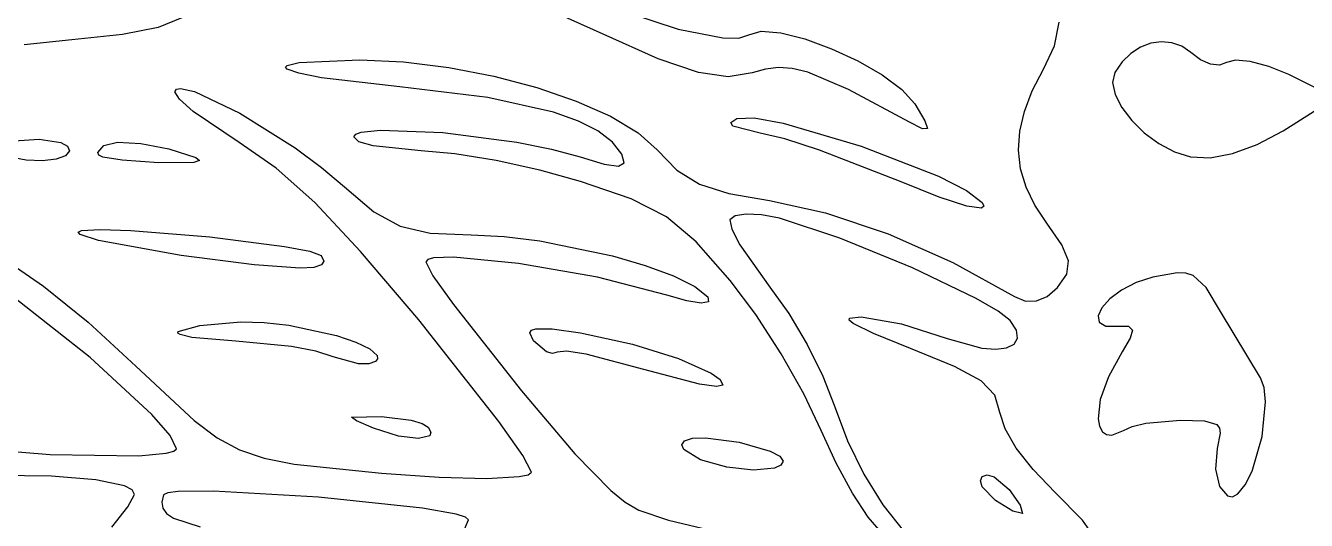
# Model space of a CAD drawing. Extents: x 9 to 1857, y 16 to 982.
# Drawn here: x 1350.3 to 1437.1, y 420.2 to 453.8 of the extents above; entities that cross this region are included whole.
import ezdxf

# ---------------------------------------------------------------- set-up
doc = ezdxf.new("R2010")
doc.units = 0

msp = doc.modelspace()

# ---------------------------------------------------------------- linework, layer by layer
at = {"layer": 'Layer 1'}
for p, q in [((1360.880175, 454.317129), (1359.277925, 453.657204)), ((1389.4378, 453.20368), (1385.753398, 454.865252)), ((1391.165661, 454.65064), (1394.532612, 453.531536)), ((1359.277925, 453.657204), (1356.859038, 453.178762)), ((1394.532612, 453.531536), (1397.559008, 452.949764)), ((1399.3181, 453.15188), (1400.167893, 453.41015)), ((1400.167893, 453.41015), (1401.489222, 453.297411)), ((1420.058255, 452.402097), (1420.376138, 454.012131)), ((1353.4122, 452.82198), (1350.182033, 452.489074)), ((1356.859038, 453.178762), (1353.4122, 452.82198)), ((1393.183197, 451.531613), (1389.4378, 453.20368)), ((1397.559008, 452.949764), (1398.654888, 452.937426)), ((1398.654888, 452.937426), (1399.3181, 453.15188)), ((1401.489222, 453.297411), (1403.12594, 452.878633)), ((1403.12594, 452.878633), (1404.9219, 452.218785)), ((1426.591975, 452.590875), (1425.896189, 452.324982)), ((1427.304214, 452.692608), (1426.591975, 452.590875)), ((1428.008191, 452.623728), (1427.304214, 452.692608)), ((1428.679191, 452.377783), (1428.008191, 452.623728)), ((1404.9219, 452.218785), (1406.720954, 451.382837)), ((1419.3147, 450.81839), (1420.058255, 452.402097)), ((1425.241572, 451.901382), (1424.652837, 451.326527)), ((1425.896189, 452.324982), (1425.241572, 451.901382)), ((1429.2925, 451.94832), (1428.679191, 452.377783)), ((1429.961389, 451.461857), (1429.2925, 451.94832)), ((1367.912116, 450.964869), (1368.012139, 451.082053)), ((1368.0114, 450.836754), (1367.912116, 450.964869)), ((1368.79743, 450.55475), (1368.0114, 450.836754)), ((1368.012139, 451.082053), (1368.820559, 451.276605)), ((1368.820559, 451.276605), (1372.9441, 451.45729)), ((1372.9441, 451.45729), (1375.916745, 451.328829)), ((1375.916745, 451.328829), (1378.980356, 450.952186)), ((1378.980356, 450.952186), (1382.024833, 450.360718)), ((1395.903175, 450.593408), (1393.183197, 451.531613)), ((1400.451474, 450.835779), (1399.5586, 450.58427)), ((1401.327958, 450.940267), (1400.451474, 450.835779)), ((1402.25909, 450.875365), (1401.327958, 450.940267)), ((1403.315912, 450.618709), (1402.25909, 450.875365)), ((1406.720954, 451.382837), (1408.366953, 450.435759)), ((1418.548575, 449.360382), (1419.3147, 450.81839)), ((1424.652837, 451.326527), (1424.1547, 450.60687)), ((1430.641912, 451.173434), (1429.961389, 451.461857)), ((1431.25443, 451.105021), (1430.641912, 451.173434)), ((1431.7193, 451.27859), (1431.25443, 451.105021)), ((1432.326905, 451.440124), (1431.7193, 451.27859)), ((1433.328062, 451.338935), (1432.326905, 451.440124)), ((1434.583789, 451.002006), (1433.328062, 451.338935)), ((1435.9551, 450.45632), (1434.583789, 451.002006)), ((1370.349316, 450.250088), (1368.79743, 450.55475)), ((1375.667, 449.62896), (1370.349316, 450.250088)), ((1382.024833, 450.360718), (1384.940075, 449.587784)), ((1397.920666, 450.305486), (1395.903175, 450.593408)), ((1399.5586, 450.58427), (1397.920666, 450.305486)), ((1406.090786, 449.440664), (1403.315912, 450.618709)), ((1408.366953, 450.435759), (1409.703751, 449.44252)), ((1424.1547, 450.60687), (1423.992043, 449.915027)), ((1437.834513, 449.522509), (1435.9551, 450.45632)), ((1360.3939, 449.29109), (1360.502497, 449.469366)), ((1360.716169, 448.782308), (1360.3939, 449.29109)), ((1360.502497, 449.469366), (1360.771486, 449.526008)), ((1360.771486, 449.526008), (1361.722959, 449.31226)), ((1361.722959, 449.31226), (1364.806175, 447.841754)), ((1381.631798, 448.90257), (1375.667, 449.62896)), ((1384.940075, 449.587784), (1387.615983, 448.666741)), ((1410.2209, 447.2272), (1406.090786, 449.440664)), ((1409.703751, 449.44252), (1410.5752, 448.46809)), ((1418.009102, 447.966656), (1418.548575, 449.360382)), ((1423.992043, 449.915027), (1424.160453, 449.103232)), ((1424.160453, 449.103232), (1424.609274, 448.228016)), ((1361.646725, 447.96259), (1360.716169, 448.782308)), ((1386.085713, 447.910406), (1381.631798, 448.90257)), ((1387.615983, 448.666741), (1389.942456, 447.630947)), ((1410.5752, 448.46809), (1411.250134, 447.326453)), ((1424.609274, 448.228016), (1425.28785, 447.34591)), ((1364.7597, 445.84293), (1361.646725, 447.96259)), ((1364.806175, 447.841754), (1368.560753, 445.485548)), ((1387.766112, 447.308567), (1386.085713, 447.910406)), ((1389.942456, 447.630947), (1391.809395, 446.513761)), ((1398.107341, 447.20974), (1398.5152, 447.48049)), ((1398.5152, 447.48049), (1399.683676, 447.525149)), ((1398.5152, 447.48049), (1398.5152, 447.48049)), ((1399.683676, 447.525149), (1401.662473, 447.164719)), ((1411.250134, 447.326453), (1411.430875, 446.790925)), ((1417.696505, 446.626753), (1418.009102, 447.966656)), ((1425.28785, 447.34591), (1426.145526, 446.513445)), ((1435.5583, 446.64036), (1437.673313, 447.972275)), ((1372.679219, 446.407767), (1373.043874, 446.54384)), ((1373.043874, 446.54384), (1374.348314, 446.687504)), ((1374.348314, 446.687504), (1378.564163, 446.52218)), ((1378.564163, 446.52218), (1383.60158, 445.870031)), ((1389.09282, 446.632974), (1387.766112, 447.308567)), ((1390.073846, 445.88119), (1389.09282, 446.632974)), ((1391.809395, 446.513761), (1393.1067, 445.34854)), ((1398.234025, 446.955786), (1398.107341, 447.20974)), ((1400.1025, 446.49115), (1398.234025, 446.955786)), ((1401.761297, 446.095284), (1400.1025, 446.49115)), ((1401.662473, 447.164719), (1406.950312, 445.606022)), ((1411.095203, 446.783757), (1410.2209, 447.2272)), ((1411.430875, 446.790925), (1411.095203, 446.783757)), ((1417.611013, 445.330213), (1417.696505, 446.626753)), ((1426.145526, 446.513445), (1427.131647, 445.787151)), ((1433.796978, 445.712579), (1435.5583, 446.64036)), ((1349.493208, 445.96078), (1351.201387, 446.085756)), ((1351.201387, 446.085756), (1352.667148, 445.854709)), ((1352.667148, 445.854709), (1353.109625, 445.61234)), ((1353.109625, 445.61234), (1353.2521, 445.28896)), ((1355.174095, 445.166991), (1355.5836, 445.6458)), ((1355.5836, 445.64576), (1356.515669, 445.879494)), ((1355.5836, 445.6458), (1355.5836, 445.64576)), ((1356.515669, 445.879494), (1358.0957, 445.792581)), ((1358.0957, 445.792581), (1359.980606, 445.429573)), ((1367.27167, 444.105289), (1364.7597, 445.84293)), ((1372.5393, 446.22595), (1372.679219, 446.407767)), ((1372.874997, 445.900592), (1372.5393, 446.22595)), ((1373.845475, 445.615048), (1372.874997, 445.900592)), ((1377.0931, 445.28664), (1373.845475, 445.615048)), ((1383.60158, 445.870031), (1385.932981, 445.405164)), ((1390.7172, 445.05078), (1390.073846, 445.88119)), ((1404.117125, 445.339106), (1401.761297, 446.095284)), ((1406.950312, 445.606022), (1412.17727, 443.559252)), ((1427.131647, 445.787151), (1428.195557, 445.223559)), ((1432.129575, 445.099964), (1433.796978, 445.712579)), ((1350.3193, 444.64212), (1348.5168, 444.992263)), ((1352.35525, 444.72179), (1351.431512, 444.610405)), ((1352.994212, 444.95505), (1352.35525, 444.72179)), ((1353.2521, 445.28896), (1352.994212, 444.95505)), ((1355.235636, 444.995874), (1355.174095, 445.166991)), ((1355.511712, 444.858675), (1355.235636, 444.995874)), ((1356.818498, 444.651204), (1355.511712, 444.858675)), ((1359.980606, 445.429573), (1361.8273, 444.83502)), ((1361.8273, 444.83502), (1362.079022, 444.623988)), ((1368.560753, 445.485548), (1370.35143, 444.164676)), ((1379.378803, 445.08389), (1377.0931, 445.28664)), ((1382.179475, 444.625893), (1379.378803, 445.08389)), ((1385.932981, 445.405164), (1387.8753, 444.87111)), ((1387.8753, 444.87111), (1389.511481, 444.383633)), ((1390.879219, 444.470104), (1390.7172, 445.05078)), ((1393.1067, 445.34854), (1394.451116, 443.975111)), ((1409.6649, 443.18036), (1404.117125, 445.339106)), ((1417.752849, 444.066576), (1417.611013, 445.330213)), ((1428.195557, 445.223559), (1429.2866, 444.8792)), ((1429.2866, 444.8792), (1430.608609, 444.817257)), ((1429.2866, 444.8792), (1429.2866, 444.8792)), ((1430.608609, 444.817257), (1432.129575, 445.099964)), ((1351.431512, 444.610405), (1350.3193, 444.64212)), ((1359.3165, 444.47493), (1356.818498, 444.651204)), ((1361.68955, 444.485749), (1359.3165, 444.47493)), ((1362.079022, 444.623988), (1361.68955, 444.485749)), ((1369.885538, 441.771355), (1367.27167, 444.105289)), ((1370.35143, 444.164676), (1371.9039, 442.84962)), ((1385.140309, 443.980594), (1382.179475, 444.625893)), ((1387.9065, 443.21594), (1385.140309, 443.980594)), ((1389.511481, 444.383633), (1390.49505, 444.248843)), ((1390.49505, 444.248843), (1390.879219, 444.470104)), ((1394.451116, 443.975111), (1395.9745, 443.031784)), ((1418.122242, 442.825383), (1417.752849, 444.066576)), ((1391.354273, 442.030894), (1387.9065, 443.21594)), ((1395.9745, 443.031784), (1397.967459, 442.387345)), ((1412.242902, 442.136151), (1409.6649, 443.18036)), ((1412.17727, 443.559252), (1414.079967, 442.58873)), ((1371.9039, 442.84962), (1373.904253, 441.157843)), ((1397.967459, 442.387345), (1400.7206, 441.91058)), ((1414.103087, 441.532054), (1412.242902, 442.136151)), ((1414.079967, 442.58873), (1415.1419, 441.77926)), ((1418.719417, 441.596174), (1418.122242, 442.825383)), ((1372.980511, 438.466583), (1369.885538, 441.771355)), ((1393.736663, 440.817635), (1391.354273, 442.030894)), ((1400.7206, 441.91058), (1404.520316, 441.089822)), ((1415.11343, 441.401835), (1414.103087, 441.532054)), ((1415.258651, 441.524982), (1415.11343, 441.401835)), ((1415.1419, 441.77926), (1415.258651, 441.524982)), ((1419.5446, 440.36849), (1418.719417, 441.596174)), ((1373.904253, 441.157843), (1375.683975, 440.171296)), ((1395.74242, 439.119148), (1393.736663, 440.817635)), ((1398.394877, 440.883737), (1398.0385, 440.60879)), ((1398.0385, 440.60879), (1398.163083, 439.980495)), ((1399.149888, 440.994353), (1398.394877, 440.883737)), ((1400.192805, 440.937332), (1399.149888, 440.994353)), ((1401.4129, 440.70937), (1400.192805, 440.937332)), ((1405.49763, 439.367392), (1401.4129, 440.70937)), ((1404.520316, 441.089822), (1408.7681, 439.64827)), ((1420.561941, 438.898612), (1419.5446, 440.36849)), ((1353.843615, 439.764575), (1354.069, 439.87261)), ((1353.978961, 439.613585), (1353.843615, 439.764575)), ((1355.221137, 439.210315), (1353.978961, 439.613585)), ((1354.069, 439.87296), (1355.342531, 439.950759)), ((1354.069, 439.87261), (1354.069, 439.87296)), ((1355.342531, 439.950759), (1357.407142, 439.886362)), ((1357.407142, 439.886362), (1362.760712, 439.45032)), ((1375.683975, 440.171296), (1377.724059, 439.707314)), ((1377.724059, 439.707314), (1380.5055, 439.58323)), ((1380.5055, 439.58323), (1382.734661, 439.469908)), ((1398.163083, 439.980495), (1398.717613, 438.907803)), ((1408.7681, 439.64827), (1413.148334, 437.709588)), ((1360.8165, 438.19165), (1355.221137, 439.210315)), ((1362.760712, 439.45032), (1367.831927, 438.803521)), ((1367.831927, 438.803521), (1369.543592, 438.475677)), ((1382.734661, 439.469908), (1385.157761, 439.171463)), ((1385.157761, 439.171463), (1390.068988, 438.154489)), ((1398.0603, 436.47842), (1395.74242, 439.119148)), ((1398.717613, 438.907803), (1400.7594, 436.03017)), ((1410.416913, 437.342161), (1405.49763, 439.367392)), ((1421.00015, 437.811918), (1420.561941, 438.898612)), ((1348.641733, 438.077725), (1351.488438, 436.111239)), ((1365.775848, 437.544453), (1360.8165, 438.19165)), ((1369.543592, 438.475677), (1370.323, 438.18465)), ((1370.323, 438.18465), (1370.511537, 437.809093)), ((1370.511537, 437.809093), (1370.35117, 437.541061)), ((1376.9358, 433.81643), (1372.980511, 438.466583)), ((1377.558148, 437.91654), (1377.4151, 437.75915)), ((1377.935457, 438.017765), (1377.558148, 437.91654)), ((1379.292442, 438.065659), (1377.935457, 438.017765)), ((1383.712988, 437.640844), (1379.292442, 438.065659)), ((1390.068988, 438.154489), (1392.298718, 437.5036)), ((1420.891084, 436.916942), (1421.00015, 437.811918)), ((1368.894762, 437.327626), (1365.775848, 437.544453)), ((1369.819659, 437.380568), (1368.894762, 437.327626)), ((1370.35117, 437.541061), (1369.819659, 437.380568)), ((1377.4151, 437.75915), (1377.904095, 436.81545)), ((1389.070114, 436.707819), (1383.712988, 437.640844)), ((1392.298718, 437.5036), (1394.205595, 436.80287)), ((1414.743264, 435.26681), (1410.416913, 437.342161)), ((1413.148334, 437.709588), (1417.3454, 435.39744)), ((1420.2666, 436.02222), (1420.891084, 436.916942)), ((1428.369536, 437.00512), (1426.7314, 436.71646)), ((1428.9653, 436.982874), (1428.369536, 437.00512)), ((1429.465862, 436.822369), (1428.9653, 436.982874)), ((1351.488438, 436.111239), (1354.512123, 433.654588)), ((1377.904095, 436.81545), (1379.292013, 434.850238)), ((1393.7572, 435.4897), (1389.070114, 436.707819)), ((1394.205595, 436.80287), (1395.660422, 436.08612)), ((1395.660422, 436.08612), (1396.534, 435.38717)), ((1399.79248, 434.177824), (1398.0603, 436.47842)), ((1400.7594, 436.03017), (1402.034577, 434.250115)), ((1425.590079, 436.34422), (1424.602327, 435.831079)), ((1426.7314, 436.71646), (1425.590079, 436.34422)), ((1430.342383, 436.004958), (1429.465862, 436.822369)), ((1354.65185, 431.263564), (1349.546016, 435.298571)), ((1395.115586, 435.097675), (1393.7572, 435.4897)), ((1396.534, 435.38717), (1396.595083, 435.043034)), ((1416.238002, 434.408193), (1414.743264, 435.26681)), ((1417.3454, 435.39744), (1418.08912, 435.095553)), ((1418.830038, 435.100369), (1419.558936, 435.409915)), ((1419.558936, 435.409915), (1420.2666, 436.02222)), ((1423.812895, 435.241178), (1423.266537, 434.638658)), ((1424.602327, 435.831079), (1423.812895, 435.241178)), ((1431.3211, 434.38964), (1430.342383, 436.004958)), ((1379.292013, 434.850238), (1383.9122, 429.00437)), ((1396.091913, 434.947661), (1395.115586, 435.097675)), ((1396.595083, 435.043034), (1396.091913, 434.947661)), ((1417.0492, 433.77447), (1416.238002, 434.408193)), ((1418.08912, 435.095553), (1418.830038, 435.100369)), ((1423.266537, 434.638658), (1423.008006, 434.087657)), ((1434.0223, 429.8863), (1431.3211, 434.38964)), ((1354.512123, 433.654588), (1357.7428, 430.68516)), ((1360.6204, 433.02316), (1362.097537, 433.423611)), ((1362.097537, 433.423611), (1364.8661, 433.67491)), ((1364.8661, 433.67491), (1366.450797, 433.644691)), ((1366.450797, 433.644691), (1368.140178, 433.459178)), ((1368.140178, 433.459178), (1371.370475, 432.758275)), ((1382.373963, 426.929184), (1376.9358, 433.81643)), ((1401.521238, 431.516403), (1399.79248, 434.177824)), ((1402.034577, 434.250115), (1403.279763, 432.150061)), ((1406.139156, 433.788689), (1406.144863, 433.934032)), ((1406.40405, 433.569255), (1406.139156, 433.788689)), ((1406.144863, 433.934032), (1406.9455, 434.01691)), ((1407.768213, 432.893648), (1406.40405, 433.569255)), ((1406.9455, 434.01691), (1409.66885, 433.55175)), ((1409.66885, 433.55175), (1412.7705, 432.56027)), ((1417.466438, 433.110358), (1417.0492, 433.77447)), ((1423.008006, 434.087657), (1423.082055, 433.652317)), ((1423.082055, 433.652317), (1423.533435, 433.396778)), ((1360.599664, 432.918552), (1360.6204, 433.02319)), ((1360.756709, 432.815394), (1360.599664, 432.918552)), ((1360.6204, 433.02319), (1360.6204, 433.02316)), ((1361.53995, 432.624129), (1360.756709, 432.815394)), ((1364.5337, 432.37608), (1361.53995, 432.624129)), ((1371.370475, 432.758275), (1372.680133, 432.310889)), ((1384.471072, 432.94299), (1384.586836, 433.110741)), ((1384.723, 432.39303), (1384.471072, 432.94299)), ((1384.586836, 433.110741), (1384.874325, 433.20879)), ((1384.874325, 433.20879), (1385.996191, 433.20114)), ((1385.996191, 433.20114), (1387.9001, 432.93075)), ((1387.9001, 432.93075), (1387.9001, 432.93072)), ((1387.9001, 432.93072), (1391.432394, 432.157697)), ((1410.2825, 431.87828), (1407.768213, 432.893648)), ((1412.7705, 432.56027), (1415.123917, 431.886667)), ((1417.310655, 432.171849), (1417.541977, 432.572856)), ((1417.541977, 432.572856), (1417.466438, 433.110358)), ((1423.533435, 433.396778), (1424.4069, 433.38518)), ((1424.4069, 433.38518), (1425.074441, 433.38167)), ((1425.188747, 432.565304), (1424.6504, 431.64614)), ((1425.074441, 433.38167), (1425.332575, 433.126096)), ((1425.332575, 433.126096), (1425.188747, 432.565304)), ((1368.318425, 432.005619), (1364.5337, 432.37608)), ((1369.957859, 431.681824), (1368.318425, 432.005619)), ((1371.1397, 431.3122), (1369.957859, 431.681824)), ((1372.680133, 432.310889), (1373.631959, 431.844214)), ((1373.631959, 431.844214), (1374.110325, 431.392254)), ((1385.609262, 431.648398), (1384.723, 432.39303)), ((1386.969664, 431.68269), (1386.3225, 431.62414)), ((1388.295587, 431.480824), (1386.969664, 431.68269)), ((1391.432394, 432.157697), (1394.55125, 431.188843)), ((1403.279763, 432.150061), (1404.352242, 429.992229)), ((1413.274727, 430.652994), (1410.2825, 431.87828)), ((1415.123917, 431.886667), (1416.066787, 431.818869)), ((1416.066787, 431.818869), (1416.807313, 431.917225)), ((1416.807313, 431.917225), (1417.310655, 432.171849)), ((1358.839009, 427.405885), (1354.65185, 431.263564)), ((1372.860612, 430.836351), (1371.1397, 431.3122)), ((1373.549773, 430.828811), (1372.860612, 430.836351)), ((1373.9996, 430.98901), (1373.549773, 430.828811)), ((1374.135825, 431.182418), (1373.9996, 430.98901)), ((1374.110325, 431.392254), (1374.135825, 431.182418)), ((1386.013755, 431.533606), (1385.609262, 431.648398)), ((1386.3225, 431.62414), (1386.013755, 431.533606)), ((1392.2108, 430.44995), (1388.295587, 431.480824)), ((1394.55125, 431.188843), (1396.760881, 430.205765)), ((1403.064427, 428.793815), (1401.521238, 431.516403)), ((1424.6504, 431.64614), (1423.709458, 429.95964)), ((1357.7428, 430.68516), (1361.715136, 426.982588)), ((1395.969237, 429.452674), (1392.2108, 430.44995)), ((1396.760881, 430.205765), (1397.369804, 429.765644)), ((1404.352242, 429.992229), (1405.1093, 428.03884)), ((1415.075513, 429.670285), (1413.274727, 430.652994)), ((1423.709458, 429.95964), (1423.149713, 428.402457)), ((1397.125517, 429.287157), (1395.969237, 429.452674)), ((1397.5655, 429.39007), (1397.125517, 429.287157)), ((1397.369804, 429.765644), (1397.5655, 429.39007)), ((1415.998442, 428.706056), (1415.075513, 429.670285)), ((1434.279574, 429.217559), (1434.0223, 429.8863)), ((1434.37047, 428.265049), (1434.279574, 429.217559)), ((1383.9122, 429.00437), (1387.528009, 424.736719)), ((1404.2399, 426.30972), (1403.064427, 428.793815)), ((1416.3571, 427.53621), (1415.998442, 428.706056)), ((1423.149713, 428.402457), (1423.004511, 427.109473)), ((1434.128737, 425.895215), (1434.37047, 428.265049)), ((1360.091369, 425.965414), (1358.839009, 427.405885)), ((1405.1093, 428.03884), (1406.006638, 425.608746)), ((1416.706022, 426.414619), (1416.3571, 427.53621)), ((1361.715136, 426.982588), (1363.261806, 425.815288)), ((1372.377112, 427.224829), (1374.4132, 427.25795)), ((1372.709823, 426.973166), (1372.377112, 427.224829)), ((1373.8775, 426.4681), (1372.709823, 426.973166)), ((1374.4132, 427.25796), (1376.435275, 427.005337)), ((1374.4132, 427.25795), (1374.4132, 427.25796)), ((1376.435275, 427.005337), (1377.171841, 426.781846)), ((1377.171841, 426.781846), (1377.5866, 426.5256)), ((1377.5866, 426.5256), (1377.760477, 426.19631)), ((1384.007142, 424.609566), (1382.373963, 426.929184)), ((1423.004511, 427.109473), (1423.097785, 426.604207)), ((1423.097785, 426.604207), (1423.3072, 426.21557)), ((1424.73, 426.304), (1425.316447, 426.579565)), ((1425.316447, 426.579565), (1426.243075, 426.804231)), ((1426.243075, 426.804231), (1428.608, 427.0084)), ((1428.608, 427.0084), (1430.222781, 426.955492)), ((1430.222781, 426.955492), (1431.05385, 426.711807)), ((1431.05385, 426.711807), (1431.232574, 426.474379)), ((1431.232574, 426.474379), (1431.283869, 426.136401)), ((1360.518, 425.07552), (1360.091369, 425.965414)), ((1363.261806, 425.815288), (1364.775988, 424.990259)), ((1375.557719, 425.925036), (1373.8775, 426.4681)), ((1376.917275, 425.756405), (1375.557719, 425.925036)), ((1377.684219, 425.957997), (1376.917275, 425.756405)), ((1377.760477, 426.19631), (1377.684219, 425.957997)), ((1394.788787, 425.328903), (1394.9593, 425.61718)), ((1394.9593, 425.61722), (1395.495603, 425.796258)), ((1394.9593, 425.61718), (1394.9593, 425.61722)), ((1395.495603, 425.796258), (1396.377972, 425.821208)), ((1396.377972, 425.821208), (1398.661075, 425.51601)), ((1405.244245, 424.101873), (1404.2399, 426.30972)), ((1406.006638, 425.608746), (1407.116794, 423.344253)), ((1417.4624, 425.110943), (1416.706022, 426.414619)), ((1423.3072, 426.21557), (1423.579062, 426.029893)), ((1423.579062, 426.029893), (1423.93785, 425.98465)), ((1423.93785, 425.98465), (1424.7296, 426.30387)), ((1424.7296, 426.30387), (1424.73, 426.304)), ((1431.283869, 426.136401), (1431.0955, 425.08833)), ((1433.448311, 423.549794), (1434.128737, 425.895215)), ((1347.514945, 425.045181), (1351.9333, 424.68081)), ((1357.9625, 424.599938), (1359.815303, 424.774649)), ((1359.815303, 424.774649), (1360.32802, 424.910124)), ((1360.32802, 424.910124), (1360.518, 425.07552)), ((1364.775988, 424.990259), (1366.453065, 424.422209)), ((1387.528009, 424.736719), (1389.96495, 422.228665)), ((1394.920225, 425.00997), (1394.788787, 425.328903)), ((1396.0489, 424.32758), (1394.920225, 425.00997)), ((1398.661075, 425.51601), (1400.768941, 424.915957)), ((1400.768941, 424.915957), (1401.432263, 424.572338)), ((1418.600828, 423.662115), (1417.4624, 425.110943)), ((1431.0955, 425.08833), (1430.968119, 423.676818)), ((1351.9333, 424.68081), (1357.9625, 424.599938)), ((1366.453065, 424.422209), (1368.48842, 424.025848)), ((1368.48842, 424.025848), (1374.4155, 423.40703)), ((1384.5818, 423.49103), (1384.007142, 424.609566)), ((1397.838489, 423.81535), (1396.0489, 424.32758)), ((1401.487289, 423.95659), (1401.05868, 423.762448)), ((1401.432263, 424.572338), (1401.6619, 424.23538)), ((1401.6619, 424.23538), (1401.487289, 423.95659)), ((1406.345688, 422.06348), (1405.244245, 424.101873)), ((1352.039511, 423.204792), (1348.247325, 423.266001)), ((1355.035691, 422.970218), (1352.039511, 423.204792)), ((1374.4155, 423.40703), (1378.334267, 423.135852)), ((1378.334267, 423.135852), (1381.557288, 423.061299)), ((1381.557288, 423.061299), (1383.750989, 423.180611)), ((1383.750989, 423.180611), (1384.357604, 423.312105)), ((1384.357604, 423.312105), (1384.5818, 423.49103)), ((1399.646312, 423.624705), (1397.838489, 423.81535)), ((1401.05868, 423.762448), (1399.646312, 423.624705)), ((1407.116794, 423.344253), (1408.417665, 421.270268)), ((1415.025925, 422.903159), (1415.1536, 423.19773)), ((1415.1536, 423.19773), (1415.496117, 423.292578)), ((1415.1536, 423.19773), (1415.1536, 423.19773)), ((1415.496117, 423.292578), (1415.953188, 423.157046)), ((1415.953188, 423.157046), (1416.9723, 422.3112)), ((1420.0959, 422.10507), (1418.600828, 423.662115)), ((1430.968119, 423.676818), (1431.23685, 422.512785)), ((1432.99084, 422.627799), (1433.448311, 423.549794)), ((1356.989057, 422.560777), (1355.035691, 422.970218)), ((1357.497557, 422.290013), (1356.989057, 422.560777)), ((1357.6528, 421.97497), (1357.497557, 422.290013)), ((1360.617189, 422.174776), (1359.919144, 422.089876)), ((1363.015297, 422.197166), (1360.617189, 422.174776)), ((1370.143875, 421.78927), (1363.015297, 422.197166)), ((1389.96495, 422.228665), (1390.942655, 421.457072)), ((1415.1537, 422.494906), (1415.025925, 422.903159)), ((1416.0571, 421.5532), (1415.1537, 422.494906)), ((1416.9723, 422.3112), (1417.722488, 421.242683)), ((1431.23685, 422.512785), (1431.781131, 421.864887)), ((1432.4804, 422.00178), (1432.99084, 422.627799)), ((1357.221059, 421.139556), (1357.6528, 421.97497)), ((1359.6349, 421.94932), (1359.524461, 421.453579)), ((1359.524461, 421.453579), (1359.579108, 421.033046)), ((1359.919144, 422.089876), (1359.6349, 421.94932)), ((1377.190441, 421.038669), (1370.143875, 421.78927)), ((1390.942655, 421.457072), (1391.867216, 420.912481)), ((1407.410811, 420.421214), (1406.345688, 422.06348)), ((1408.417665, 421.270268), (1409.88715, 419.411699)), ((1417.229225, 420.834151), (1416.0571, 421.5532)), ((1421.954702, 420.223604), (1420.0959, 422.10507)), ((1431.781131, 421.864887), (1432.118927, 421.818444)), ((1432.118927, 421.818444), (1432.4804, 422.00178)), ((1356.128325, 419.745783), (1357.221059, 421.139556)), ((1359.579108, 421.033046), (1359.83216, 420.671145)), ((1359.83216, 420.671145), (1360.316938, 420.351301)), ((1379.486033, 420.632678), (1377.190441, 421.038669)), ((1380.117443, 420.439129), (1379.486033, 420.632678)), ((1380.3248, 420.2584), (1380.117443, 420.439129)), ((1391.867216, 420.912481), (1393.879, 420.22044)), ((1408.3062, 419.40175), (1407.410811, 420.421214)), ((1417.8756, 420.66666), (1417.229225, 420.834151)), ((1417.722488, 421.242683), (1417.8756, 420.66666)), ((1360.316938, 420.351301), (1362.114948, 419.771476)), ((1379.927788, 419.349425), (1380.3248, 420.2584)), ((1393.879, 420.22044), (1403.173402, 418.02312)), ((1422.896337, 418.861569), (1421.954702, 420.223604))]:
    msp.add_line(p, q, dxfattribs=at)

doc.saveas('drawing.dxf')
